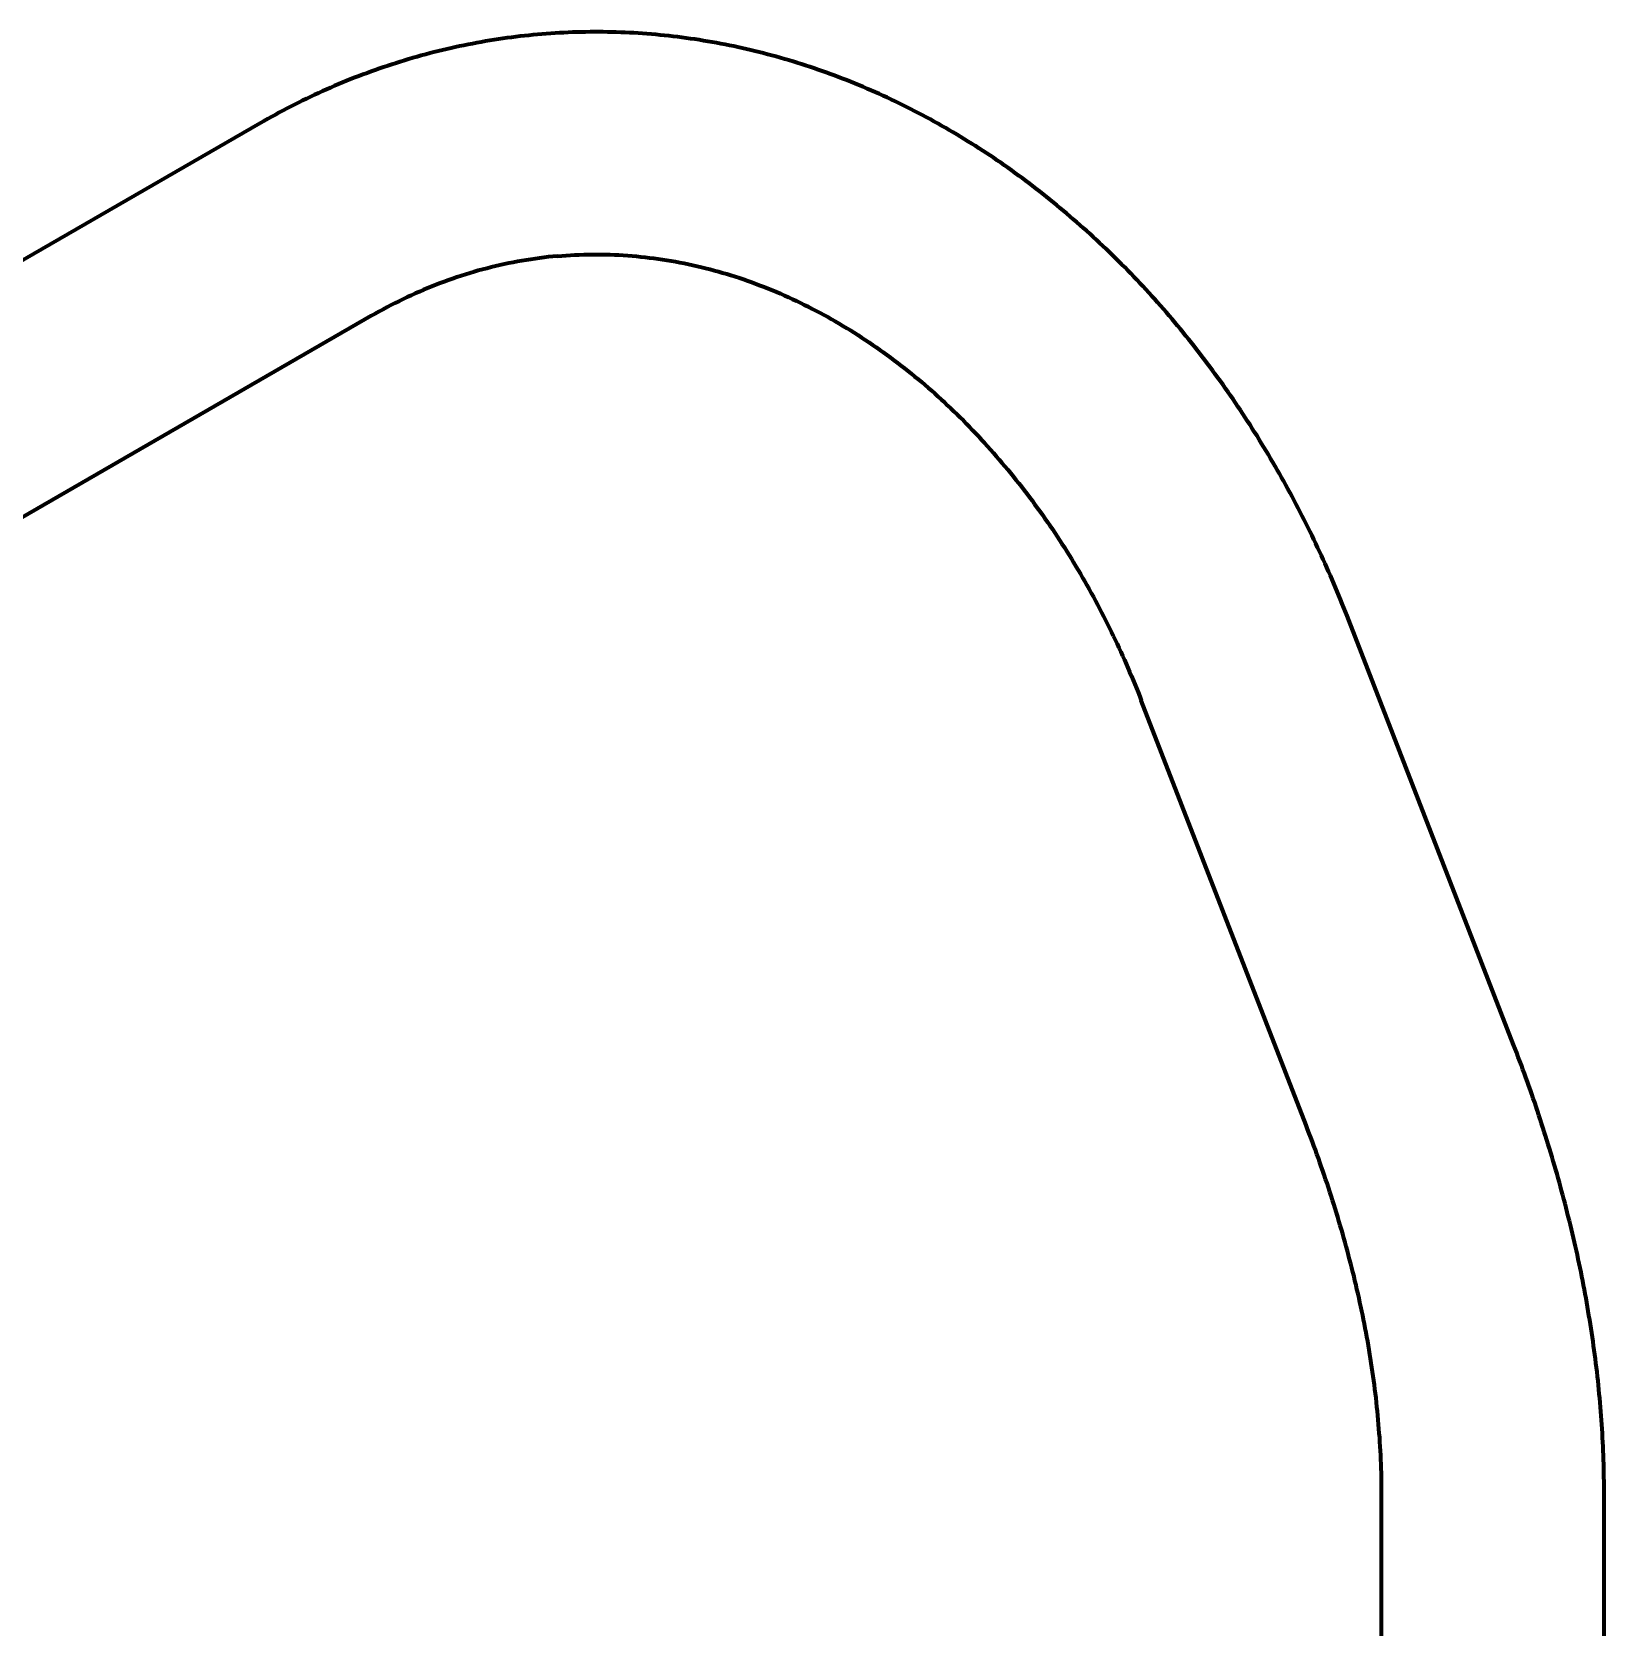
# Model space of a CAD drawing. Header units: millimetres. Extents: x 0 to 2382, y 0 to 420.
# Drawn here: x 322.55 to 340.5, y 145.92 to 164.13 of the extents above; entities that cross this region are included whole.
import ezdxf

# ---------------------------------------------------------------- set-up
doc = ezdxf.new("R2010")
doc.units = ezdxf.units.MM
doc.layers.add('01-VISIBLE', color=7, linetype='CONTINUOUS', lineweight=70)

msp = doc.modelspace()

# ---------------------------------------------------------------- linework, layer by layer
at = {"layer": '01-VISIBLE'}
for p, q in [((325.156, 163.086), (314.734, 157.068)), ((326.426, 160.886), (316.004, 154.868)), ((339.463, 152.567), (337.582, 157.415)), ((337.095, 151.648), (335.214, 156.496)), ((337.956, 142.814), (337.956, 147.478)), ((340.496, 141.262), (340.496, 147.478))]:
    msp.add_line(p, q, dxfattribs=at)
for points in [[(337.582, 157.415), (337.564, 157.462), (337.545, 157.508), (337.527, 157.555), (337.508, 157.601), (337.489, 157.648), (337.47, 157.694), (337.451, 157.74), (337.431, 157.786), (337.412, 157.832), (337.392, 157.878), (337.372, 157.924), (337.352, 157.97), (337.332, 158.015), (337.311, 158.061), (337.291, 158.106), (337.27, 158.152), (337.249, 158.197), (337.227, 158.243), (337.206, 158.288), (337.184, 158.333), (337.163, 158.378), (337.141, 158.423), (337.119, 158.468), (337.096, 158.513), (337.074, 158.557), (337.051, 158.602), (337.029, 158.646), (337.006, 158.691), (336.982, 158.735), (336.959, 158.779), (336.935, 158.824), (336.912, 158.868), (336.888, 158.912), (336.864, 158.955), (336.84, 158.999), (336.815, 159.043), (336.791, 159.086), (336.766, 159.13), (336.741, 159.173), (336.716, 159.216), (336.69, 159.26), (336.665, 159.303), (336.639, 159.345), (336.613, 159.388), (336.587, 159.431), (336.561, 159.474), (336.535, 159.516), (336.508, 159.559), (336.481, 159.601), (336.455, 159.643), (336.427, 159.685), (336.4, 159.727), (336.373, 159.769), (336.345, 159.81), (336.317, 159.852), (336.289, 159.893), (336.261, 159.935), (336.233, 159.976), (336.204, 160.017), (336.176, 160.058), (336.147, 160.099), (336.118, 160.14), (336.088, 160.18), (336.059, 160.221), (336.029, 160.261), (336, 160.301), (335.97, 160.341), (335.94, 160.381), (335.909, 160.421), (335.879, 160.461), (335.848, 160.5), (335.817, 160.54), (335.786, 160.579), (335.755, 160.618), (335.724, 160.657), (335.692, 160.696), (335.661, 160.734), (335.629, 160.773), (335.597, 160.811), (335.565, 160.85), (335.532, 160.888), (335.5, 160.926), (335.467, 160.964), (335.434, 161.001), (335.401, 161.039), (335.367, 161.076), (335.334, 161.113), (335.3, 161.15), (335.267, 161.187), (335.233, 161.224), (335.198, 161.26), (335.164, 161.297), (335.13, 161.333), (335.095, 161.369), (335.06, 161.405), (335.025, 161.441), (334.99, 161.476), (334.955, 161.512), (334.919, 161.547), (334.883, 161.582), (334.848, 161.617), (334.812, 161.651), (334.775, 161.686), (334.739, 161.72), (334.702, 161.754), (334.666, 161.788), (334.629, 161.822), (334.592, 161.856), (334.555, 161.889), (334.517, 161.923), (334.48, 161.956), (334.442, 161.988), (334.404, 162.021), (334.366, 162.054), (334.328, 162.086), (334.29, 162.118), (334.251, 162.15), (334.212, 162.182), (334.173, 162.213), (334.134, 162.244), (334.095, 162.275), (334.056, 162.306), (334.016, 162.337), (333.977, 162.367), (333.937, 162.398), (333.897, 162.428), (333.857, 162.458), (333.816, 162.487), (333.776, 162.517), (333.735, 162.546), (333.695, 162.575), (333.654, 162.604), (333.613, 162.632), (333.571, 162.66), (333.53, 162.689), (333.488, 162.716), (333.447, 162.744), (333.405, 162.771), (333.363, 162.799), (333.321, 162.826), (333.279, 162.852), (333.236, 162.879), (333.194, 162.905), (333.151, 162.931), (333.108, 162.957), (333.065, 162.982), (333.022, 163.008), (332.979, 163.033), (332.935, 163.058), (332.892, 163.082), (332.848, 163.106), (332.804, 163.131), (332.76, 163.154), (332.716, 163.178), (332.672, 163.201), (332.627, 163.224), (332.583, 163.247), (332.538, 163.27), (332.493, 163.292), (332.448, 163.314), (332.403, 163.336), (332.358, 163.357), (332.313, 163.378), (332.267, 163.399), (332.222, 163.42), (332.176, 163.44), (332.13, 163.461), (332.085, 163.48), (332.039, 163.5), (331.992, 163.519), (331.946, 163.538), (331.9, 163.557), (331.853, 163.576), (331.807, 163.594), (331.76, 163.612), (331.713, 163.629), (331.666, 163.647), (331.619, 163.664), (331.572, 163.681), (331.525, 163.697), (331.478, 163.713), (331.43, 163.729), (331.383, 163.745), (331.335, 163.76), (331.287, 163.775), (331.24, 163.79), (331.192, 163.804), (331.144, 163.818), (331.096, 163.832), (331.047, 163.846), (330.999, 163.859), (330.951, 163.872), (330.902, 163.885), (330.854, 163.897), (330.805, 163.909), (330.757, 163.921), (330.708, 163.932), (330.659, 163.943), (330.61, 163.954), (330.562, 163.964), (330.513, 163.974), (330.464, 163.984), (330.414, 163.994), (330.365, 164.003), (330.316, 164.012), (330.267, 164.02), (330.217, 164.028), (330.168, 164.036), (330.119, 164.044), (330.069, 164.051), (330.02, 164.058), (329.97, 164.065), (329.92, 164.071), (329.871, 164.077), (329.821, 164.083), (329.771, 164.088), (329.722, 164.093), (329.672, 164.098), (329.622, 164.102), (329.572, 164.106), (329.522, 164.11), (329.472, 164.113), (329.422, 164.116), (329.372, 164.119), (329.322, 164.121), (329.272, 164.123), (329.222, 164.125), (329.172, 164.126), (329.122, 164.127), (329.072, 164.128), (329.022, 164.128), (328.972, 164.128), (328.922, 164.128), (328.872, 164.127), (328.822, 164.126), (328.772, 164.125), (328.722, 164.124), (328.672, 164.122), (328.622, 164.119), (328.572, 164.117), (328.523, 164.114), (328.473, 164.11), (328.423, 164.107), (328.373, 164.103), (328.323, 164.099), (328.273, 164.094), (328.223, 164.089), (328.174, 164.084), (328.124, 164.078), (328.074, 164.072), (328.025, 164.066), (327.975, 164.059), (327.926, 164.052), (327.876, 164.045), (327.827, 164.037), (327.777, 164.029), (327.728, 164.021), (327.679, 164.013), (327.629, 164.004), (327.58, 163.994), (327.531, 163.985), (327.482, 163.975), (327.433, 163.965), (327.384, 163.954), (327.336, 163.943), (327.287, 163.932), (327.238, 163.921), (327.19, 163.909), (327.141, 163.897), (327.093, 163.884), (327.044, 163.871), (326.996, 163.858), (326.948, 163.845), (326.9, 163.831), (326.852, 163.817), (326.804, 163.803), (326.756, 163.788), (326.708, 163.773), (326.661, 163.758), (326.613, 163.742), (326.566, 163.726), (326.518, 163.71), (326.471, 163.693), (326.424, 163.676), (326.377, 163.659), (326.33, 163.642), (326.283, 163.624), (326.237, 163.606), (326.19, 163.588), (326.144, 163.569), (326.098, 163.55), (326.051, 163.531), (326.005, 163.511), (325.96, 163.491), (325.914, 163.471), (325.868, 163.451), (325.823, 163.43), (325.777, 163.409), (325.732, 163.388), (325.687, 163.366), (325.642, 163.344), (325.597, 163.322), (325.552, 163.3), (325.508, 163.277), (325.463, 163.254), (325.419, 163.231), (325.375, 163.207), (325.331, 163.183), (325.287, 163.159), (325.243, 163.135), (325.2, 163.11), (325.156, 163.086)], [(328.55, 161.569), (328.499, 161.564), (328.449, 161.559), (328.398, 161.553), (328.347, 161.546), (328.296, 161.539), (328.246, 161.532), (328.195, 161.524), (328.145, 161.516), (328.095, 161.507), (328.044, 161.497), (327.994, 161.487), (327.944, 161.477), (327.894, 161.466), (327.845, 161.454), (327.795, 161.442), (327.745, 161.429), (327.696, 161.416), (327.647, 161.403), (327.598, 161.389), (327.549, 161.374), (327.5, 161.359), (327.451, 161.344), (327.402, 161.328), (327.354, 161.311), (327.306, 161.294), (327.258, 161.277), (327.21, 161.259), (327.162, 161.24), (327.115, 161.222), (327.067, 161.202), (327.02, 161.183), (326.973, 161.162), (326.927, 161.142), (326.88, 161.121), (326.834, 161.099), (326.788, 161.077), (326.742, 161.055), (326.696, 161.032), (326.65, 161.008), (326.605, 160.985), (326.56, 160.961), (326.515, 160.936), (326.471, 160.911), (326.426, 160.886)], [(328.55, 161.569), (328.6, 161.573), (328.65, 161.577), (328.7, 161.58), (328.75, 161.583), (328.8, 161.585), (328.851, 161.586), (328.901, 161.588), (328.951, 161.588), (329.001, 161.588), (329.051, 161.588), (329.101, 161.587), (329.151, 161.586), (329.202, 161.584), (329.252, 161.582), (329.302, 161.579), (329.352, 161.575), (329.402, 161.572), (329.452, 161.567), (329.502, 161.562), (329.552, 161.557), (329.601, 161.551), (329.651, 161.545), (329.701, 161.538), (329.75, 161.531), (329.8, 161.523), (329.849, 161.515), (329.899, 161.506), (329.948, 161.497), (329.997, 161.487), (330.046, 161.477), (330.095, 161.466), (330.144, 161.455), (330.193, 161.444), (330.242, 161.432), (330.29, 161.419), (330.339, 161.406), (330.387, 161.393), (330.435, 161.379), (330.484, 161.365), (330.531, 161.35), (330.579, 161.335), (330.627, 161.32), (330.674, 161.304), (330.722, 161.287), (330.769, 161.27), (330.816, 161.253), (330.863, 161.235), (330.91, 161.217), (330.957, 161.199), (331.003, 161.18), (331.049, 161.161), (331.095, 161.141), (331.141, 161.121), (331.187, 161.1), (331.233, 161.079), (331.278, 161.058), (331.323, 161.036), (331.368, 161.014), (331.413, 160.992), (331.458, 160.969), (331.503, 160.946), (331.547, 160.923), (331.591, 160.899), (331.635, 160.875), (331.679, 160.85), (331.722, 160.825), (331.765, 160.8), (331.809, 160.774), (331.852, 160.748), (331.894, 160.722), (331.937, 160.696), (331.979, 160.669), (332.021, 160.641), (332.063, 160.614), (332.105, 160.586), (332.146, 160.558), (332.188, 160.529), (332.229, 160.501), (332.269, 160.471), (332.31, 160.442), (332.351, 160.412), (332.391, 160.382), (332.431, 160.352), (332.47, 160.322), (332.51, 160.291), (332.549, 160.26), (332.588, 160.228), (332.627, 160.196), (332.666, 160.165), (332.704, 160.132), (332.743, 160.1), (332.781, 160.067), (332.818, 160.034), (332.856, 160.001), (332.893, 159.967), (332.93, 159.934), (332.967, 159.9), (333.004, 159.865), (333.04, 159.831), (333.076, 159.796), (333.112, 159.761), (333.148, 159.726), (333.184, 159.691), (333.219, 159.655), (333.254, 159.619), (333.289, 159.583), (333.323, 159.547), (333.358, 159.51), (333.392, 159.473), (333.426, 159.436), (333.459, 159.399), (333.493, 159.362), (333.526, 159.324), (333.559, 159.286), (333.592, 159.249), (333.624, 159.21), (333.657, 159.172), (333.689, 159.133), (333.721, 159.095), (333.752, 159.056), (333.784, 159.017), (333.815, 158.977), (333.846, 158.938), (333.876, 158.898), (333.907, 158.858), (333.937, 158.818), (333.967, 158.778), (333.997, 158.738), (334.026, 158.697), (334.056, 158.657), (334.085, 158.616), (334.114, 158.575), (334.142, 158.533), (334.171, 158.492), (334.199, 158.451), (334.227, 158.409), (334.254, 158.367), (334.282, 158.325), (334.309, 158.283), (334.336, 158.241), (334.363, 158.198), (334.39, 158.156), (334.416, 158.113), (334.442, 158.07), (334.468, 158.027), (334.494, 157.984), (334.519, 157.941), (334.544, 157.898), (334.569, 157.854), (334.594, 157.811), (334.618, 157.767), (334.643, 157.723), (334.667, 157.679), (334.691, 157.635), (334.714, 157.591), (334.738, 157.546), (334.761, 157.502), (334.784, 157.457), (334.807, 157.413), (334.829, 157.368), (334.851, 157.323), (334.873, 157.278), (334.895, 157.233), (334.917, 157.187), (334.938, 157.142), (334.959, 157.097), (334.98, 157.051), (335.001, 157.005), (335.021, 156.959), (335.042, 156.914), (335.062, 156.868), (335.081, 156.822), (335.101, 156.775), (335.12, 156.729), (335.14, 156.683), (335.159, 156.636), (335.177, 156.59), (335.196, 156.543), (335.214, 156.496)], [(340.496, 147.478), (340.496, 147.528), (340.496, 147.579), (340.495, 147.629), (340.494, 147.679), (340.493, 147.729), (340.492, 147.779), (340.491, 147.83), (340.489, 147.88), (340.487, 147.93), (340.485, 147.98), (340.482, 148.03), (340.48, 148.08), (340.477, 148.131), (340.474, 148.181), (340.471, 148.231), (340.467, 148.281), (340.464, 148.331), (340.46, 148.381), (340.456, 148.431), (340.451, 148.481), (340.447, 148.531), (340.442, 148.581), (340.437, 148.631), (340.432, 148.681), (340.427, 148.731), (340.421, 148.781), (340.416, 148.831), (340.41, 148.881), (340.404, 148.93), (340.397, 148.98), (340.391, 149.03), (340.384, 149.08), (340.377, 149.13), (340.37, 149.179), (340.363, 149.229), (340.356, 149.279), (340.348, 149.328), (340.34, 149.378), (340.332, 149.427), (340.324, 149.477), (340.316, 149.526), (340.307, 149.576), (340.298, 149.625), (340.29, 149.675), (340.281, 149.724), (340.271, 149.773), (340.262, 149.823), (340.252, 149.872), (340.243, 149.921), (340.233, 149.971), (340.223, 150.02), (340.212, 150.069), (340.202, 150.118), (340.191, 150.167), (340.18, 150.216), (340.169, 150.265), (340.158, 150.314), (340.147, 150.363), (340.136, 150.412), (340.124, 150.461), (340.112, 150.51), (340.1, 150.558), (340.088, 150.607), (340.076, 150.656), (340.064, 150.704), (340.051, 150.753), (340.038, 150.802), (340.025, 150.85), (340.012, 150.899), (339.999, 150.947), (339.986, 150.995), (339.972, 151.044), (339.959, 151.092), (339.945, 151.14), (339.931, 151.189), (339.917, 151.237), (339.903, 151.285), (339.888, 151.333), (339.874, 151.381), (339.859, 151.429), (339.844, 151.477), (339.829, 151.525), (339.814, 151.573), (339.799, 151.621), (339.783, 151.669), (339.768, 151.716), (339.752, 151.764), (339.736, 151.812), (339.72, 151.859), (339.704, 151.907), (339.688, 151.954), (339.671, 152.002), (339.655, 152.049), (339.638, 152.096), (339.621, 152.144), (339.604, 152.191), (339.587, 152.238), (339.57, 152.285), (339.552, 152.332), (339.535, 152.379), (339.517, 152.426), (339.499, 152.473), (339.481, 152.52), (339.463, 152.567)], [(337.956, 147.478), (337.956, 147.529), (337.956, 147.579), (337.955, 147.629), (337.954, 147.68), (337.953, 147.73), (337.951, 147.78), (337.949, 147.831), (337.947, 147.881), (337.944, 147.931), (337.941, 147.982), (337.938, 148.032), (337.935, 148.082), (337.931, 148.132), (337.927, 148.183), (337.923, 148.233), (337.919, 148.283), (337.914, 148.333), (337.909, 148.383), (337.904, 148.433), (337.899, 148.483), (337.893, 148.534), (337.887, 148.584), (337.881, 148.634), (337.875, 148.684), (337.868, 148.733), (337.861, 148.783), (337.854, 148.833), (337.847, 148.883), (337.839, 148.933), (337.831, 148.983), (337.823, 149.032), (337.815, 149.082), (337.806, 149.132), (337.798, 149.181), (337.789, 149.231), (337.779, 149.28), (337.77, 149.33), (337.761, 149.379), (337.751, 149.429), (337.741, 149.478), (337.731, 149.527), (337.72, 149.577), (337.709, 149.626), (337.699, 149.675), (337.688, 149.724), (337.676, 149.773), (337.665, 149.823), (337.653, 149.872), (337.642, 149.92), (337.629, 149.969), (337.617, 150.018), (337.605, 150.067), (337.592, 150.116), (337.579, 150.165), (337.567, 150.213), (337.553, 150.262), (337.54, 150.31), (337.526, 150.359), (337.513, 150.407), (337.499, 150.456), (337.485, 150.504), (337.47, 150.553), (337.456, 150.601), (337.441, 150.649), (337.427, 150.697), (337.412, 150.745), (337.397, 150.793), (337.381, 150.841), (337.366, 150.889), (337.35, 150.937), (337.334, 150.985), (337.318, 151.033), (337.302, 151.08), (337.286, 151.128), (337.269, 151.176), (337.252, 151.223), (337.236, 151.271), (337.219, 151.318), (337.201, 151.365), (337.184, 151.413), (337.167, 151.46), (337.149, 151.507), (337.131, 151.554), (337.113, 151.601), (337.095, 151.648)]]:
    msp.add_lwpolyline(points, dxfattribs=at)

doc.saveas('drawing.dxf')
